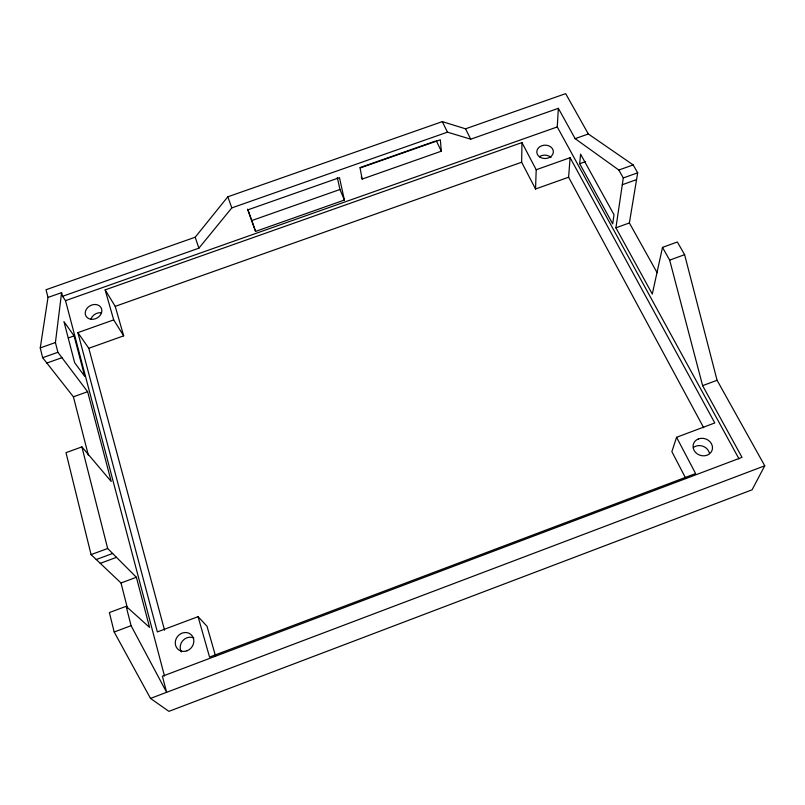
<?xml version="1.0" encoding="UTF-8"?>
<svg xmlns="http://www.w3.org/2000/svg" width="805" height="805" viewBox="0 0 805 805"><rect width="100%" height="100%" fill="white"/><g stroke="black" fill="none" stroke-linecap="round" stroke-linejoin="round"><path stroke-width="1.21" d="M535.536 189.004L536.211 169.744L570.101 157.7L568.602 177.221L535.536 189.004L521.64 162.228L521.952 142.576L105.143 289.88L113.686 319.897L123.678 335.846L88.791 348.283L77.874 332.626L113.686 319.897M739.03 458.9L557.261 126.949L558.348 108.333L470.714 139.195L447.449 132.161L231.81 207.891L198.895 248.181L62.549 296.29L61.593 292.658L48.008 297.437L40.25 347.931L42.655 357.712L73.416 396.815L88.349 455.228M579.701 163.727L580.566 154.137L614.004 214.714L612.696 223.85L579.701 163.727L585.617 161.624M127.432 608.127L121.002 582.981L91.066 554.615L66 452.662L81.889 446.896L111.211 481.481L87.624 391.713L57.89 352.288L55.424 342.538L61.593 292.658M81.889 446.896L107.669 548.497L136.387 577.276L149.559 627.387L126.133 606.316L109.379 612.565L114.189 631.995L150.505 698.418L168.899 711.358L752.081 489.812L764.75 465.803L717.074 380.272L684.612 254.682L677.347 241.993L662.495 247.387L652.302 294.056L615.916 227.815L623.291 177.955L618.834 170.026L575.142 138.661L558.348 108.333M657.132 272.744L629.379 222.955L637.681 172.803L633.163 164.914L588.334 133.982L565.663 93.642L465.542 128.82L442.307 121.625L227.815 196.792L195.202 237.213L46.046 289.74L48.008 297.437M570.101 157.7L714.8 422.947L676.562 437.286L671.873 451.645L685.689 478.25M150.505 698.418L764.75 465.803M114.189 631.995L131.074 625.686L166.625 692.31L162.399 676.25L742.009 457.361L702.624 385.655L669.669 260.126L662.495 247.387M215.579 656.115L207.016 626.27L198.07 616.67L157.347 631.925L77.874 332.626M702.624 385.655L717.074 380.272M121.002 582.981L136.387 577.276M91.066 554.615L107.669 548.497M96.248 559.535L112.64 553.478M100.263 563.339L116.494 557.342M669.669 260.126L684.612 254.682M615.916 227.815L629.379 222.955M73.416 396.815L87.624 391.713M618.834 170.026L633.163 164.914M623.291 177.955L637.681 172.803M622.295 184.717L636.554 179.616M40.25 347.931L55.424 342.538M68.345 337.939L74.08 335.896L84.736 376.358L74.654 362.713L63.937 321.567L74.08 335.896M42.655 357.712L57.89 352.288M46.861 363.055L61.955 357.672M255.577 231.417L344.389 200.053L339.479 177.643L247.96 209.813L255.577 231.417L247.558 209.149M62.549 296.29L65.517 300.647L557.261 126.949M575.142 138.661L588.334 133.982M105.143 289.88L115.216 306.353L521.64 162.228M359.916 167.621L435.123 141.187M362.17 179.072L441.311 151.199L440.345 139.798L360.066 168.014L362.17 179.072L361.254 176.949M251.603 220.62L339.962 189.487L337.325 177.583M568.602 177.221L703.701 427.747M521.952 142.576L536.211 169.744M676.562 437.286L695.601 473.571L209.562 657.081L198.07 616.67M465.542 128.82L470.714 139.195M442.307 121.625L447.449 132.161M436.3 140.774L441.311 151.199M339.962 189.487L344.389 200.053M227.815 196.792L231.81 207.891M195.202 237.213L198.895 248.181M115.216 306.353L123.678 335.846M88.791 348.283L164.562 630.235M65.517 300.647L164.482 675.979M126.133 606.316L131.074 625.686M90.975 319.072A8.523 6.983 -28.1 0 1 101.189 312.732M693.658 447.308A9.72 8.543 19.2 0 1 709.406 453.185M181.407 651.949A9.69 8.775 -50.5 0 1 182.826 640.619A9.69 8.775 -50.5 0 1 193.844 637.983M539.561 156.562A8.201 6.641 -1.4 0 1 551.053 157.559M698.428 438.926L696.325 440.043A9.861 8.644 18.8 0 0 694.051 450.337A9.861 8.644 18.8 0 0 704.707 455.781L707.122 455.207A9.861 8.644 18.8 0 0 711.489 443.786A9.861 8.644 18.8 0 0 698.428 438.926M91.146 319.273A8.634 7.044 -27.9 0 0 101.631 309.009A8.634 7.044 -27.9 0 0 87.836 307.43A8.634 7.044 -27.9 0 0 91.146 319.273M540.135 157.257A8.302 6.692 -1.5 0 0 553.327 152.527A8.302 6.692 -1.5 0 0 541.775 145.735A8.302 6.692 -1.5 0 0 540.135 157.257M187.012 650.792A9.831 8.885 -50 0 0 191.077 634.612A9.831 8.885 -50 0 0 175.56 640.498A9.831 8.885 -50 0 0 187.012 650.792"/></g></svg>
